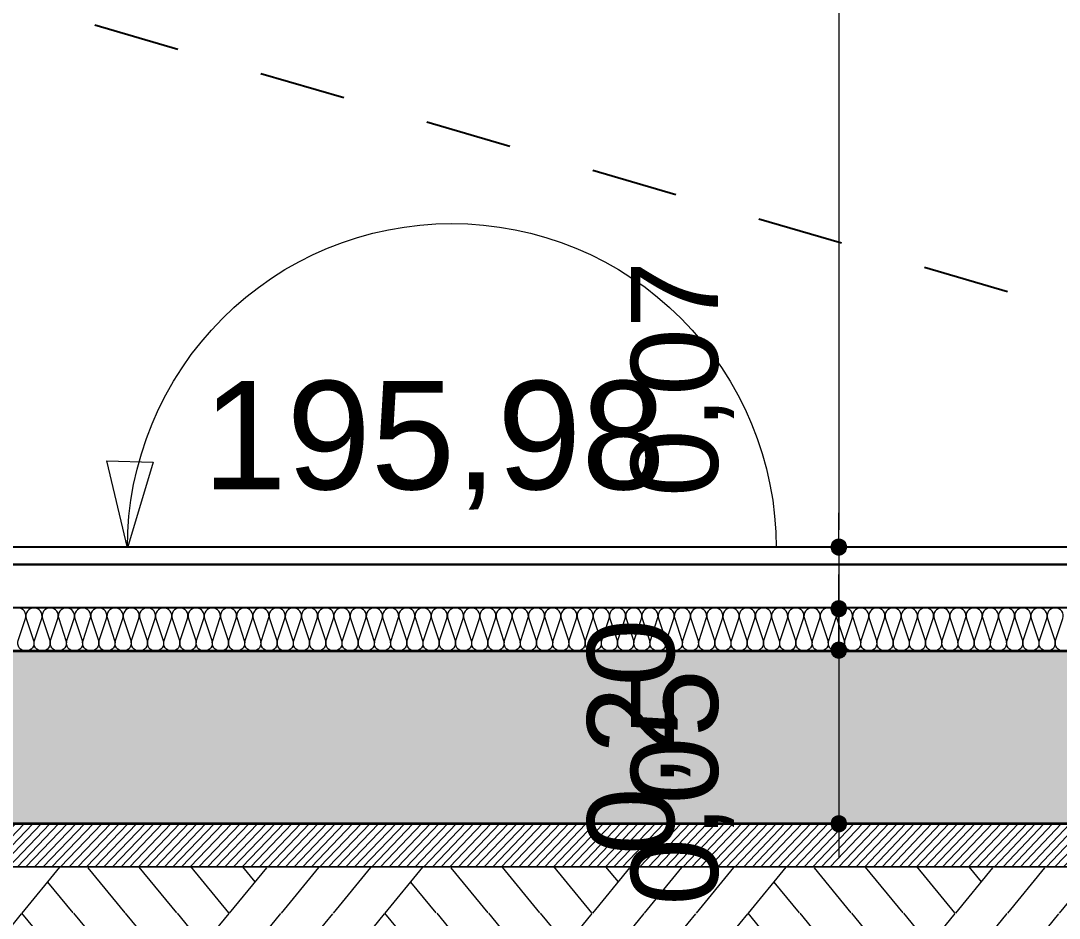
# Model space of a CAD drawing. Header units: metres. Extents: x 1838950 to 1842843, y 5171318 to 5174224.
# Drawn here: x 1841249.297 to 1841250.498, y 5171388.112 to 5171389.15 of the extents above; entities that cross this region are included whole.
import ezdxf

# ---------------------------------------------------------------- set-up
doc = ezdxf.new("R2010")
doc.units = ezdxf.units.M
doc.header["$LTSCALE"] = 0.0254
doc.header["$PDMODE"] = 1
doc.header["$PDSIZE"] = -2
doc.linetypes.add('Style de ligne -1', pattern=[0.83328, 0.41656, -0.41672])
doc.layers.get('0').update_dxf_attribs({"lineweight": 18})
doc.layers.get('DEFPOINTS').update_dxf_attribs({"lineweight": 18})
doc.layers.add('00 CHAZAL Coupe A.5', color=7, linetype='Continuous', lineweight=18)
doc.layers.add('00 CHAZAL INVISIBLE ARCHI', color=7, linetype='Continuous', lineweight=5)
doc.styles.add('Arial', font='arial.ttf')
doc.dimstyles.new('IS', dxfattribs={"dimtxt": 302.065972222221, "dimasz": 9.921875e-05, "dimexe": 2e-07, "dimexo": 1e-06, "dimgap": 2.999999999999999e-07, "dimtad": 1, "dimzin": 3, "dimtxsty": 'Arial', "dimblk": 'DOT', "dimblk1": 'DOT', "dimblk2": 'DOT', "dimcen": 0, "dimdle": 1e-06, "dimazin": 0, "dimtfac": 1, "dimtix": 1, "dimtmove": 0, "dimatfit": 0, "dimldrblk": 'DOT', "dimfxl": 1e-06, "dimfxlon": 1, "dimfrac": 2, "dimtolj": 1, "dimtzin": 3, "dimarcsym": 0})

# ---------------------------------------------------------------- blocks, each defined once
blk = doc.blocks.new('Groupe-1726-1')
at = {"layer": '00 CHAZAL Coupe A.5', "color": 7, "linetype": 'Continuous', "lineweight": 5, "flags": 128}
blk.add_lwpolyline([(1841249.419993577, 5171388.540208529), (1841249.420443617, 5171388.558619741), (1841249.42179651, 5171388.576986696), (1841249.424048998, 5171388.595265143), (1841249.427195652, 5171388.613411047), (1841249.431228895, 5171388.631380696), (1841249.436139007, 5171388.649130797), (1841249.441914162, 5171388.66661859), (1841249.448540445, 5171388.683801945), (1841249.456001894, 5171388.700639465), (1841249.464280533, 5171388.717090589), (1841249.473356419, 5171388.733115681), (1841249.483207686, 5171388.74867614), (1841249.493810603, 5171388.763734475), (1841249.505139625, 5171388.778254412), (1841249.517167461, 5171388.79220097), (1841249.529865133, 5171388.805540551), (1841249.543202054, 5171388.818241018), (1841249.557146091, 5171388.830271776), (1841249.571663654, 5171388.841603841), (1841249.586719767, 5171388.852209913), (1841249.60227816, 5171388.86206444), (1841249.618301352, 5171388.871143684), (1841249.63475074, 5171388.87942577), (1841249.651586696, 5171388.886890746), (1841249.668768662, 5171388.89352063), (1841249.686255245, 5171388.899299449), (1841249.704004317, 5171388.90421328), (1841249.72197312, 5171388.908250288), (1841249.740118366, 5171388.911400745), (1841249.75839634, 5171388.913657062), (1841249.77676301, 5171388.915013803), (1841249.795174129, 5171388.915467701), (1841249.813585342, 5171388.915017661), (1841249.831952295, 5171388.913664768), (1841249.850230742, 5171388.911412281), (1841249.868376648, 5171388.908265626), (1841249.886346296, 5171388.904232384), (1841249.904096398, 5171388.899322271), (1841249.921584191, 5171388.893547117), (1841249.938767545, 5171388.886920834), (1841249.955605066, 5171388.879459385), (1841249.972056189, 5171388.871180745), (1841249.988081282, 5171388.86210486), (1841250.00364174, 5171388.852253593), (1841250.018700075, 5171388.841650676), (1841250.033220012, 5171388.830321654), (1841250.04716657, 5171388.818293818), (1841250.060506152, 5171388.805596146), (1841250.073206619, 5171388.792259225), (1841250.085237376, 5171388.778315187), (1841250.096569441, 5171388.763797625), (1841250.107175513, 5171388.748741511), (1841250.11703004, 5171388.733183118), (1841250.126109284, 5171388.717159928), (1841250.13439137, 5171388.700710539), (1841250.141856347, 5171388.683874582), (1841250.14848623, 5171388.666692616), (1841250.154265049, 5171388.649206034), (1841250.159178881, 5171388.631456962), (1841250.163215888, 5171388.613488158), (1841250.166366345, 5171388.595342914), (1841250.168622662, 5171388.577064939), (1841250.169979404, 5171388.558698269), (1841250.170433302, 5171388.54028715)], dxfattribs=at)
blk.add_lwpolyline([(1841249.449782342, 5171388.639351298), (1841249.419993577, 5171388.540208529), (1841249.396220019, 5171388.640963068)], close=True, dxfattribs=at)
at = {"layer": '00 CHAZAL Coupe A.5', "color": 7, "insert": (1841249.50676172, 5171388.733290068), "char_height": 0.125403146043771, "attachment_point": 1, "rotation": 0.006002765587765445, "line_spacing_factor": 0.9698402797576212, "style": 'Arial'}
blk.add_mtext('195,98', dxfattribs=at)
blk = doc.blocks.new('Groupe-1867-1')
at = {"layer": '00 CHAZAL Coupe A.5', "color": 7, "linetype": 'Continuous', "lineweight": 13, "flags": 128}
for points in [[(1841249.391626252, 5171388.44585024), (1841249.395835544, 5171388.458519277, 0.5116108456430114), (1841249.386938752, 5171388.47085024, 0.5116109182993667), (1841249.37804196, 5171388.458519277), (1841249.386460544, 5171388.433181202, -0.5116109182993667), (1841249.377563752, 5171388.42085024, -0.5116108456430114), (1841249.36866696, 5171388.433181202), (1841249.377085544, 5171388.458519277, 0.5116108456430114), (1841249.368188752, 5171388.47085024, 0.5116109182993667), (1841249.35929196, 5171388.458519277), (1841249.367710544, 5171388.433181202, -0.5116109182993667), (1841249.358813752, 5171388.42085024, -0.5116108456430114), (1841249.34991696, 5171388.433181202), (1841249.358335544, 5171388.458519277, 0.5116108456430114), (1841249.349438752, 5171388.47085024, 0.5116109182993667), (1841249.34054196, 5171388.458519277), (1841249.348960544, 5171388.433181202, -0.5116109182993667), (1841249.340063752, 5171388.42085024, -0.5116108456430114), (1841249.33116696, 5171388.433181202), (1841249.339585544, 5171388.458519277, 0.5116108456430114), (1841249.330688752, 5171388.47085024, 0.5116109182993667), (1841249.32179196, 5171388.458519277), (1841249.330210544, 5171388.433181202, -0.5116109182993667), (1841249.321313752, 5171388.42085024, -0.5116108456430114), (1841249.31241696, 5171388.433181202), (1841249.320835544, 5171388.458519277, 0.5116108456430114), (1841249.311938752, 5171388.47085024, 0.5116109182993667), (1841249.30304196, 5171388.458519277), (1841249.311460544, 5171388.433181202, -0.5116109182993667), (1841249.302563752, 5171388.42085024, -0.5116108456430114), (1841249.29366696, 5171388.433181202), (1841249.302085544, 5171388.458519277, 0.5116108456430114), (1841249.293188752, 5171388.47085024, 0.5116109182993667)], [(1841249.677563752, 5171388.42085024, -0.5116108456430114), (1841249.66866696, 5171388.433181202), (1841249.677085544, 5171388.458519277, 0.5116108456430114), (1841249.668188752, 5171388.47085024, 0.5116109182993667), (1841249.65929196, 5171388.458519277), (1841249.667710544, 5171388.433181202, -0.5116109182993667), (1841249.658813752, 5171388.42085024, -0.5116108456430114), (1841249.64991696, 5171388.433181202), (1841249.658335544, 5171388.458519277, 0.5116108456430114), (1841249.649438752, 5171388.47085024, 0.5116109182993667), (1841249.64054196, 5171388.458519277), (1841249.648960544, 5171388.433181202, -0.5116109182993667), (1841249.640063752, 5171388.42085024, -0.5116108456430114), (1841249.63116696, 5171388.433181202), (1841249.639585544, 5171388.458519277, 0.5116108456430114), (1841249.630688752, 5171388.47085024, 0.5116109182993667), (1841249.62179196, 5171388.458519277), (1841249.630210544, 5171388.433181202, -0.5116109182993667), (1841249.621313752, 5171388.42085024, -0.5116108456430114), (1841249.61241696, 5171388.433181202), (1841249.620835544, 5171388.458519277, 0.5116108456430114), (1841249.611938752, 5171388.47085024, 0.5116109182993667), (1841249.60304196, 5171388.458519277), (1841249.611460544, 5171388.433181202, -0.5116109182993667), (1841249.602563752, 5171388.42085024, -0.5116108456430114), (1841249.59366696, 5171388.433181202), (1841249.602085544, 5171388.458519277, 0.5116108456430114), (1841249.593188752, 5171388.47085024, 0.5116109182993667), (1841249.58429196, 5171388.458519277), (1841249.592710544, 5171388.433181202, -0.5116109182993667), (1841249.583813752, 5171388.42085024, -0.5116108456430114), (1841249.57491696, 5171388.433181202), (1841249.583335544, 5171388.458519277, 0.5116108456430114), (1841249.574438752, 5171388.47085024, 0.5116109182993667), (1841249.56554196, 5171388.458519277), (1841249.573960544, 5171388.433181202, -0.5116109182993667), (1841249.565063752, 5171388.42085024, -0.5116108456430114), (1841249.55616696, 5171388.433181202), (1841249.564585544, 5171388.458519277, 0.5116108456430114), (1841249.555688752, 5171388.47085024, 0.5116109182993667), (1841249.54679196, 5171388.458519277), (1841249.555210544, 5171388.433181202, -0.5116109182993667), (1841249.546313752, 5171388.42085024, -0.5116108456430114), (1841249.53741696, 5171388.433181202), (1841249.545835544, 5171388.458519277, 0.5116108456430114), (1841249.536938752, 5171388.47085024, 0.5116109182993667), (1841249.52804196, 5171388.458519277), (1841249.536460544, 5171388.433181202, -0.5116109182993667), (1841249.527563752, 5171388.42085024, -0.5116108456430114), (1841249.51866696, 5171388.433181202), (1841249.527085544, 5171388.458519277, 0.5116108456430114), (1841249.518188752, 5171388.47085024, 0.5116109182993667), (1841249.50929196, 5171388.458519277), (1841249.517710544, 5171388.433181202, -0.5116109182993667), (1841249.508813752, 5171388.42085024, -0.5116108456430114), (1841249.49991696, 5171388.433181202), (1841249.508335544, 5171388.458519277, 0.5116108456430114), (1841249.499438752, 5171388.47085024, 0.5116109182993667), (1841249.49054196, 5171388.458519277), (1841249.498960544, 5171388.433181202, -0.5116109182993667), (1841249.490063752, 5171388.42085024, -0.5116108456430114), (1841249.48116696, 5171388.433181202), (1841249.489585544, 5171388.458519277, 0.5116108456430114), (1841249.480688752, 5171388.47085024, 0.5116109182993667), (1841249.47179196, 5171388.458519277), (1841249.480210544, 5171388.433181202, -0.5116109182993667), (1841249.471313752, 5171388.42085024, -0.5116108456430114), (1841249.46241696, 5171388.433181202), (1841249.470835544, 5171388.458519277, 0.5116108456430114), (1841249.461938752, 5171388.47085024, 0.5116109182993667), (1841249.45304196, 5171388.458519277), (1841249.461460544, 5171388.433181202, -0.5116109182993667), (1841249.452563752, 5171388.42085024, -0.5116108456430114), (1841249.44366696, 5171388.433181202), (1841249.452085544, 5171388.458519277, 0.5116108456430114), (1841249.443188752, 5171388.47085024, 0.5116109182993667), (1841249.43429196, 5171388.458519277), (1841249.442710544, 5171388.433181202, -0.5116109182993667), (1841249.433813752, 5171388.42085024, -0.5116108456430114), (1841249.42491696, 5171388.433181202), (1841249.433335544, 5171388.458519277, 0.5116108456430114), (1841249.424438752, 5171388.47085024, 0.5116109182993667), (1841249.41554196, 5171388.458519277), (1841249.423960544, 5171388.433181202, -0.5116109182993667), (1841249.415063752, 5171388.42085024, -0.5116108456430114), (1841249.40616696, 5171388.433181202), (1841249.414585544, 5171388.458519277, 0.5116108456430114), (1841249.405688752, 5171388.47085024, 0.5116109182993667), (1841249.39679196, 5171388.458519277), (1841249.405210544, 5171388.433181202, -0.5116109182993667), (1841249.396313752, 5171388.42085024, -0.5116108456430114), (1841249.38741696, 5171388.433181202), (1841249.391626252, 5171388.44585024)], [(1841249.958813752, 5171388.42085024, -0.5116108456430114), (1841249.94991696, 5171388.433181202), (1841249.958335544, 5171388.458519277, 0.5116108456430114), (1841249.949438752, 5171388.47085024, 0.5116109182993667), (1841249.94054196, 5171388.458519277), (1841249.948960544, 5171388.433181202, -0.5116109182993667), (1841249.940063752, 5171388.42085024, -0.5116108456430114), (1841249.93116696, 5171388.433181202), (1841249.939585544, 5171388.458519277, 0.5116108456430114), (1841249.930688752, 5171388.47085024, 0.5116109182993667), (1841249.92179196, 5171388.458519277), (1841249.930210544, 5171388.433181202, -0.5116109182993667), (1841249.921313752, 5171388.42085024, -0.5116108456430114), (1841249.91241696, 5171388.433181202), (1841249.920835544, 5171388.458519277, 0.5116108456430114), (1841249.911938752, 5171388.47085024, 0.5116109182993667), (1841249.90304196, 5171388.458519277), (1841249.911460544, 5171388.433181202, -0.5116109182993667), (1841249.902563752, 5171388.42085024, -0.5116108456430114), (1841249.89366696, 5171388.433181202), (1841249.902085544, 5171388.458519277, 0.5116108456430114), (1841249.893188752, 5171388.47085024, 0.5116109182993667), (1841249.88429196, 5171388.458519277), (1841249.892710544, 5171388.433181202, -0.5116109182993667), (1841249.883813752, 5171388.42085024, -0.5116108456430114), (1841249.87491696, 5171388.433181202), (1841249.883335544, 5171388.458519277, 0.5116108456430114), (1841249.874438752, 5171388.47085024, 0.5116109182993667), (1841249.86554196, 5171388.458519277), (1841249.873960544, 5171388.433181202, -0.5116109182993667), (1841249.865063752, 5171388.42085024, -0.5116108456430114), (1841249.85616696, 5171388.433181202), (1841249.864585544, 5171388.458519277, 0.5116108456430114), (1841249.855688752, 5171388.47085024, 0.5116109182993667), (1841249.84679196, 5171388.458519277), (1841249.855210544, 5171388.433181202, -0.5116109182993667), (1841249.846313752, 5171388.42085024, -0.5116108456430114), (1841249.83741696, 5171388.433181202), (1841249.845835544, 5171388.458519277, 0.5116108456430114), (1841249.836938752, 5171388.47085024, 0.5116109182993667), (1841249.82804196, 5171388.458519277), (1841249.836460544, 5171388.433181202, -0.5116109182993667), (1841249.827563752, 5171388.42085024, -0.5116108456430114), (1841249.81866696, 5171388.433181202), (1841249.827085544, 5171388.458519277, 0.5116108456430114), (1841249.818188752, 5171388.47085024, 0.5116109182993667), (1841249.80929196, 5171388.458519277), (1841249.817710544, 5171388.433181202, -0.5116109182993667), (1841249.808813752, 5171388.42085024, -0.5116108456430114), (1841249.79991696, 5171388.433181202), (1841249.808335544, 5171388.458519277, 0.5116108456430114), (1841249.799438752, 5171388.47085024, 0.5116109182993667), (1841249.79054196, 5171388.458519277), (1841249.798960544, 5171388.433181202, -0.5116109182993667), (1841249.790063752, 5171388.42085024, -0.5116108456430114), (1841249.78116696, 5171388.433181202), (1841249.789585544, 5171388.458519277, 0.5116108456430114), (1841249.780688752, 5171388.47085024, 0.5116109182993667), (1841249.77179196, 5171388.458519277), (1841249.780210544, 5171388.433181202, -0.5116109182993667), (1841249.771313752, 5171388.42085024, -0.5116108456430114), (1841249.76241696, 5171388.433181202), (1841249.770835544, 5171388.458519277, 0.5116108456430114), (1841249.761938752, 5171388.47085024, 0.5116109182993667), (1841249.75304196, 5171388.458519277), (1841249.761460544, 5171388.433181202, -0.5116109182993667), (1841249.752563752, 5171388.42085024, -0.5116108456430114), (1841249.74366696, 5171388.433181202), (1841249.752085544, 5171388.458519277, 0.5116108456430114), (1841249.743188752, 5171388.47085024, 0.5116109182993667), (1841249.73429196, 5171388.458519277), (1841249.742710544, 5171388.433181202, -0.5116109182993667), (1841249.733813752, 5171388.42085024, -0.5116108456430114), (1841249.72491696, 5171388.433181202), (1841249.733335544, 5171388.458519277, 0.5116108456430114), (1841249.724438752, 5171388.47085024, 0.5116109182993667), (1841249.71554196, 5171388.458519277), (1841249.723960544, 5171388.433181202, -0.5116109182993667), (1841249.715063752, 5171388.42085024, -0.5116108456430114), (1841249.70616696, 5171388.433181202), (1841249.714585544, 5171388.458519277, 0.5116108456430114), (1841249.705688752, 5171388.47085024, 0.5116109182993667), (1841249.69679196, 5171388.458519277), (1841249.705210544, 5171388.433181202, -0.5116109182993667), (1841249.696313752, 5171388.42085024, -0.5116108456430114), (1841249.68741696, 5171388.433181202), (1841249.695835544, 5171388.458519277, 0.5116108456430114), (1841249.686938752, 5171388.47085024, 0.5116109182993667), (1841249.67804196, 5171388.458519277), (1841249.686460544, 5171388.433181202, -0.5116109182993667), (1841249.677563752, 5171388.42085024)], [(1841250.244751252, 5171388.44585024), (1841250.248960544, 5171388.433181202, -0.5116109182993667), (1841250.240063752, 5171388.42085024, -0.5116108456430114), (1841250.23116696, 5171388.433181202), (1841250.239585544, 5171388.458519277, 0.5116108456430114), (1841250.230688752, 5171388.47085024, 0.5116109182993667), (1841250.22179196, 5171388.458519277), (1841250.230210544, 5171388.433181202, -0.5116109182993667), (1841250.221313752, 5171388.42085024, -0.5116108456430114), (1841250.21241696, 5171388.433181202), (1841250.220835544, 5171388.458519277, 0.5116108456430114), (1841250.211938752, 5171388.47085024, 0.5116109182993667), (1841250.20304196, 5171388.458519277), (1841250.211460544, 5171388.433181202, -0.5116109182993667), (1841250.202563752, 5171388.42085024, -0.5116108456430114), (1841250.19366696, 5171388.433181202), (1841250.202085544, 5171388.458519277, 0.5116108456430114), (1841250.193188752, 5171388.47085024, 0.5116109182993667), (1841250.18429196, 5171388.458519277), (1841250.192710544, 5171388.433181202, -0.5116109182993667), (1841250.183813752, 5171388.42085024, -0.5116108456430114), (1841250.17491696, 5171388.433181202), (1841250.183335544, 5171388.458519277, 0.5116108456430114), (1841250.174438752, 5171388.47085024, 0.5116109182993667), (1841250.16554196, 5171388.458519277), (1841250.173960544, 5171388.433181202, -0.5116109182993667), (1841250.165063752, 5171388.42085024, -0.5116108456430114), (1841250.15616696, 5171388.433181202), (1841250.164585544, 5171388.458519277, 0.5116108456430114), (1841250.155688752, 5171388.47085024, 0.5116109182993667), (1841250.14679196, 5171388.458519277), (1841250.155210544, 5171388.433181202, -0.5116109182993667), (1841250.146313752, 5171388.42085024, -0.5116108456430114), (1841250.13741696, 5171388.433181202), (1841250.145835544, 5171388.458519277, 0.5116108456430114), (1841250.136938752, 5171388.47085024, 0.5116109182993667), (1841250.12804196, 5171388.458519277), (1841250.136460544, 5171388.433181202, -0.5116109182993667), (1841250.127563752, 5171388.42085024, -0.5116108456430114), (1841250.11866696, 5171388.433181202), (1841250.127085544, 5171388.458519277, 0.5116108456430114), (1841250.118188752, 5171388.47085024, 0.5116109182993667), (1841250.10929196, 5171388.458519277), (1841250.117710544, 5171388.433181202, -0.5116109182993667), (1841250.108813752, 5171388.42085024, -0.5116108456430114), (1841250.09991696, 5171388.433181202), (1841250.108335544, 5171388.458519277, 0.5116108456430114), (1841250.099438752, 5171388.47085024, 0.5116109182993667), (1841250.09054196, 5171388.458519277), (1841250.098960544, 5171388.433181202, -0.5116109182993667), (1841250.090063752, 5171388.42085024, -0.5116108456430114), (1841250.08116696, 5171388.433181202), (1841250.089585544, 5171388.458519277, 0.5116108456430114), (1841250.080688752, 5171388.47085024, 0.5116109182993667), (1841250.07179196, 5171388.458519277), (1841250.080210544, 5171388.433181202, -0.5116109182993667), (1841250.071313752, 5171388.42085024, -0.5116108456430114), (1841250.06241696, 5171388.433181202), (1841250.070835544, 5171388.458519277, 0.5116108456430114), (1841250.061938752, 5171388.47085024, 0.5116109182993667), (1841250.05304196, 5171388.458519277), (1841250.061460544, 5171388.433181202, -0.5116109182993667), (1841250.052563752, 5171388.42085024, -0.5116108456430114), (1841250.04366696, 5171388.433181202), (1841250.052085544, 5171388.458519277, 0.5116108456430114), (1841250.043188752, 5171388.47085024, 0.5116109182993667), (1841250.03429196, 5171388.458519277), (1841250.042710544, 5171388.433181202, -0.5116109182993667), (1841250.033813752, 5171388.42085024, -0.5116108456430114), (1841250.02491696, 5171388.433181202), (1841250.033335544, 5171388.458519277, 0.5116108456430114), (1841250.024438752, 5171388.47085024, 0.5116109182993667), (1841250.01554196, 5171388.458519277), (1841250.023960544, 5171388.433181202, -0.5116109182993667), (1841250.015063752, 5171388.42085024, -0.5116108456430114), (1841250.00616696, 5171388.433181202), (1841250.014585544, 5171388.458519277, 0.5116108456430114), (1841250.005688752, 5171388.47085024, 0.5116109182993667), (1841249.99679196, 5171388.458519277), (1841250.005210544, 5171388.433181202, -0.5116109182993667), (1841249.996313752, 5171388.42085024, -0.5116108456430114), (1841249.98741696, 5171388.433181202), (1841249.995835544, 5171388.458519277, 0.5116108456430114), (1841249.986938752, 5171388.47085024, 0.5116109182993667), (1841249.97804196, 5171388.458519277), (1841249.986460544, 5171388.433181202, -0.5116109182993667), (1841249.977563752, 5171388.42085024, -0.5116108456430114), (1841249.96866696, 5171388.433181202), (1841249.977085544, 5171388.458519277, 0.5116108456430114), (1841249.968188752, 5171388.47085024, 0.5116109182993667), (1841249.95929196, 5171388.458519277), (1841249.967710544, 5171388.433181202, -0.5116109182993667), (1841249.958813752, 5171388.42085024)], [(1841250.502563752, 5171388.42085024, -0.5116108456430114), (1841250.49366696, 5171388.433181202), (1841250.502085544, 5171388.458519277, 0.5116108456430114), (1841250.493188752, 5171388.47085024, 0.5116109182993667), (1841250.48429196, 5171388.458519277), (1841250.492710544, 5171388.433181202, -0.5116109182993667), (1841250.483813752, 5171388.42085024, -0.5116108456430114), (1841250.47491696, 5171388.433181202), (1841250.483335544, 5171388.458519277, 0.5116108456430114), (1841250.474438752, 5171388.47085024, 0.5116109182993667), (1841250.46554196, 5171388.458519277), (1841250.473960544, 5171388.433181202, -0.5116109182993667), (1841250.465063752, 5171388.42085024, -0.5116108456430114), (1841250.45616696, 5171388.433181202), (1841250.464585544, 5171388.458519277, 0.5116108456430114), (1841250.455688752, 5171388.47085024, 0.5116109182993667), (1841250.44679196, 5171388.458519277), (1841250.455210544, 5171388.433181202, -0.5116109182993667), (1841250.446313752, 5171388.42085024, -0.5116108456430114), (1841250.43741696, 5171388.433181202), (1841250.445835544, 5171388.458519277, 0.5116108456430114), (1841250.436938752, 5171388.47085024, 0.5116109182993667), (1841250.42804196, 5171388.458519277), (1841250.436460544, 5171388.433181202, -0.5116109182993667), (1841250.427563752, 5171388.42085024, -0.5116108456430114), (1841250.41866696, 5171388.433181202), (1841250.427085544, 5171388.458519277, 0.5116108456430114), (1841250.418188752, 5171388.47085024, 0.5116109182993667), (1841250.40929196, 5171388.458519277), (1841250.417710544, 5171388.433181202, -0.5116109182993667), (1841250.408813752, 5171388.42085024, -0.5116108456430114), (1841250.39991696, 5171388.433181202), (1841250.408335544, 5171388.458519277, 0.5116108456430114), (1841250.399438752, 5171388.47085024, 0.5116109182993667), (1841250.39054196, 5171388.458519277), (1841250.398960544, 5171388.433181202, -0.5116109182993667), (1841250.390063752, 5171388.42085024, -0.5116108456430114), (1841250.38116696, 5171388.433181202), (1841250.389585544, 5171388.458519277, 0.5116108456430114), (1841250.380688752, 5171388.47085024, 0.5116109182993667), (1841250.37179196, 5171388.458519277), (1841250.380210544, 5171388.433181202, -0.5116109182993667), (1841250.371313752, 5171388.42085024, -0.5116108456430114), (1841250.36241696, 5171388.433181202), (1841250.370835544, 5171388.458519277, 0.5116108456430114), (1841250.361938752, 5171388.47085024, 0.5116109182993667), (1841250.35304196, 5171388.458519277), (1841250.361460544, 5171388.433181202, -0.5116109182993667), (1841250.352563752, 5171388.42085024, -0.5116108456430114), (1841250.34366696, 5171388.433181202), (1841250.352085544, 5171388.458519277, 0.5116108456430114), (1841250.343188752, 5171388.47085024, 0.5116109182993667), (1841250.33429196, 5171388.458519277), (1841250.342710544, 5171388.433181202, -0.5116109182993667), (1841250.333813752, 5171388.42085024, -0.5116108456430114), (1841250.32491696, 5171388.433181202), (1841250.333335544, 5171388.458519277, 0.5116108456430114), (1841250.324438752, 5171388.47085024, 0.5116109182993667), (1841250.31554196, 5171388.458519277), (1841250.323960544, 5171388.433181202, -0.5116109182993667), (1841250.315063752, 5171388.42085024, -0.5116108456430114), (1841250.30616696, 5171388.433181202), (1841250.314585544, 5171388.458519277, 0.5116108456430114), (1841250.305688752, 5171388.47085024, 0.5116109182993667), (1841250.29679196, 5171388.458519277), (1841250.305210544, 5171388.433181202, -0.5116109182993667), (1841250.296313752, 5171388.42085024, -0.5116108456430114), (1841250.28741696, 5171388.433181202), (1841250.295835544, 5171388.458519277, 0.5116108456430114), (1841250.286938752, 5171388.47085024, 0.5116109182993667), (1841250.27804196, 5171388.458519277), (1841250.286460544, 5171388.433181202, -0.5116109182993667), (1841250.277563752, 5171388.42085024, -0.5116108456430114), (1841250.26866696, 5171388.433181202), (1841250.277085544, 5171388.458519277, 0.5116108456430114), (1841250.268188752, 5171388.47085024, 0.5116109182993667), (1841250.25929196, 5171388.458519277), (1841250.267710544, 5171388.433181202, -0.5116109182993667), (1841250.258813752, 5171388.42085024, -0.5116108456430114), (1841250.24991696, 5171388.433181202), (1841250.258335544, 5171388.458519277, 0.5116108456430114), (1841250.249438752, 5171388.47085024, 0.5116109182993667), (1841250.24054196, 5171388.458519277), (1841250.244751252, 5171388.44585024)]]:
    blk.add_lwpolyline(points, format="xyb", dxfattribs=at)
blk = doc.blocks.new('Groupe-1984-1')
at = {"layer": '00 CHAZAL Coupe A.5', "color": 12, "linetype": 'Style de ligne -1', "lineweight": 25, "true_color": 0xdd0806, "flags": 128}
blk.add_lwpolyline([(1841189.162896663, 5171397.962462655), (1841192.782896663, 5171397.502462655), (1841198.042896663, 5171395.702462655), (1841206.542896663, 5171395.552462655), (1841210.877896663, 5171395.546162833), (1841215.342896663, 5171395.362462655), (1841217.530011757, 5171395.132462655), (1841223.782896663, 5171393.412462655), (1841229.209948967, 5171392.762462832), (1841235.442896663, 5171391.512462655), (1841245.330503338, 5171390.327843516), (1841252.08797501, 5171388.355323841), (1841259.917699578, 5171385.828259873), (1841263.122221954, 5171385.662462655), (1841272.600008153, 5171379.652462655), (1841275.422896663, 5171379.642462655)], dxfattribs=at)
blk = doc.blocks.new('_DOT')
at = {"color": 0, "linetype": 'ByBlock', "lineweight": -2}
blk.add_line((-0.5, 0), (-1, 0), dxfattribs=at)
at = {"color": 0, "linetype": 'ByBlock', "const_width": 0.5}
blk.add_lwpolyline([(-0.25, 0, 1), (0.25, 0, 1)], format="xyb", close=True, dxfattribs=at)
blk = doc.blocks.new('*D603')
at = {"layer": '00 CHAZAL Coupe A.5', "color": 0, "linetype": 'Continuous', "lineweight": -2, "transparency": 16777216}
for p, q in [((1841250.243096663, 5171391.041162833), (1841250.242856663, 5171391.041162833)), ((1841250.242896663, 5171391.021319083), (1841250.242896663, 5171388.560984533)), ((1841250.243096663, 5171388.541140784), (1841250.242856663, 5171388.541140784))]:
    blk.add_line(p, q, dxfattribs=at)
at = {"layer": 'DEFPOINTS', "color": 0, "transparency": 16777216}
for p in [(1841250.372896663, 5171391.041162833), (1841250.242896663, 5171388.541140784), (1841250.317896663, 5171388.541140784)]:
    blk.add_point(p, dxfattribs=at)
at = {"layer": '00 CHAZAL Coupe A.5', "color": 0, "lineweight": -2, "transparency": 16777216, "xscale": 0.01984375, "yscale": 0.01984375, "zscale": 0.01984375}
for p, rotation in [((1841250.242896663, 5171391.041162833), 90), ((1841250.242896663, 5171388.541140784), 270)]:
    blk.add_blockref('_DOT', p, dxfattribs=dict(at, rotation=rotation))
at = {"layer": '00 CHAZAL Coupe A.5', "color": 0, "lineweight": 5, "transparency": 16777216, "insert": (1841250.062084163, 5171389.902402211), "char_height": 0.1005055871212121, "attachment_point": 5, "rotation": 90, "style": 'Arial'}
blk.add_mtext('\\A1;2,50', dxfattribs=at)
blk = doc.blocks.new('*D604')
at = {"layer": '00 CHAZAL Coupe A.5', "color": 0, "linetype": 'Continuous', "lineweight": -2, "transparency": 16777216}
for p, q in [((1841250.242896663, 5171388.560984533), (1841250.242896663, 5171388.580828283)), ((1841250.243096662, 5171388.541140784), (1841250.242856662, 5171388.541140784)), ((1841250.242896663, 5171388.541140784), (1841250.242896663, 5171388.469821374)), ((1841250.243096662, 5171388.469821374), (1841250.242856662, 5171388.469821374)), ((1841250.242896663, 5171388.449977624), (1841250.242896663, 5171388.430133875))]:
    blk.add_line(p, q, dxfattribs=at)
at = {"layer": 'DEFPOINTS', "color": 0, "transparency": 16777216}
for p in [(1841250.317896663, 5171388.541140784), (1841250.242896663, 5171388.469821374), (1841250.347458724, 5171388.469821374)]:
    blk.add_point(p, dxfattribs=at)
at = {"layer": '00 CHAZAL Coupe A.5', "color": 0, "lineweight": -2, "transparency": 16777216, "xscale": 0.01984375, "yscale": 0.01984375, "zscale": 0.01984375}
for p, rotation in [((1841250.242896663, 5171388.541140784), 270), ((1841250.242896663, 5171388.469821374), 90)]:
    blk.add_blockref('_DOT', p, dxfattribs=dict(at, rotation=rotation))
at = {"layer": '00 CHAZAL Coupe A.5', "color": 0, "lineweight": 5, "transparency": 16777216, "insert": (1841250.062084162, 5171388.735708587), "char_height": 0.1005055871212121, "attachment_point": 5, "rotation": 90, "style": 'Arial'}
blk.add_mtext('\\A1;0,07', dxfattribs=at)
blk = doc.blocks.new('*D605')
at = {"layer": '00 CHAZAL Coupe A.5', "color": 0, "linetype": 'Continuous', "lineweight": -2, "transparency": 16777216}
for p, q in [((1841250.242896663, 5171388.489665124), (1841250.242896663, 5171388.509508873)), ((1841250.243096663, 5171388.469821374), (1841250.242856663, 5171388.469821374)), ((1841250.242896663, 5171388.469821374), (1841250.242896663, 5171388.421879104)), ((1841250.243096663, 5171388.421879104), (1841250.242856663, 5171388.421879104)), ((1841250.242896663, 5171388.402035355), (1841250.242896663, 5171388.382191605))]:
    blk.add_line(p, q, dxfattribs=at)
at = {"layer": 'DEFPOINTS', "color": 0, "transparency": 16777216}
for p in [(1841250.347458724, 5171388.469821374), (1841250.242896663, 5171388.421879104), (1841250.40454378, 5171388.421879104)]:
    blk.add_point(p, dxfattribs=at)
at = {"layer": '00 CHAZAL Coupe A.5', "color": 0, "lineweight": -2, "transparency": 16777216, "xscale": 0.01984375, "yscale": 0.01984375, "zscale": 0.01984375}
for p, rotation in [((1841250.242896663, 5171388.469821374), 270), ((1841250.242896663, 5171388.421879104), 90)]:
    blk.add_blockref('_DOT', p, dxfattribs=dict(at, rotation=rotation))
at = {"layer": '00 CHAZAL Coupe A.5', "color": 0, "lineweight": 5, "transparency": 16777216, "insert": (1841250.062084163, 5171388.262969552), "char_height": 0.1005055871212121, "attachment_point": 5, "rotation": 90, "style": 'Arial'}
blk.add_mtext('\\A1;0,05', dxfattribs=at)
blk = doc.blocks.new('*D606')
at = {"layer": '00 CHAZAL Coupe A.5', "color": 0, "linetype": 'Continuous', "lineweight": -2, "transparency": 16777216}
for p, q in [((1841250.242896663, 5171388.441722854), (1841250.242896663, 5171388.461566604)), ((1841250.243096663, 5171388.421879104), (1841250.242856663, 5171388.421879104)), ((1841250.242896663, 5171388.421879104), (1841250.242896663, 5171388.221043943)), ((1841250.243096663, 5171388.221043943), (1841250.242856663, 5171388.221043943)), ((1841250.242896663, 5171388.201200194), (1841250.242896663, 5171388.181356444))]:
    blk.add_line(p, q, dxfattribs=at)
at = {"layer": 'DEFPOINTS', "color": 0, "transparency": 16777216}
for p in [(1841250.40454378, 5171388.421879104), (1841250.242896663, 5171388.221043943), (1841250.47850527, 5171388.221043943)]:
    blk.add_point(p, dxfattribs=at)
at = {"layer": '00 CHAZAL Coupe A.5', "color": 0, "lineweight": -2, "transparency": 16777216, "xscale": 0.01984375, "yscale": 0.01984375, "zscale": 0.01984375}
for p, rotation in [((1841250.242896663, 5171388.421879104), 270), ((1841250.242896663, 5171388.221043943), 90)]:
    blk.add_blockref('_DOT', p, dxfattribs=dict(at, rotation=rotation))
at = {"layer": '00 CHAZAL Coupe A.5', "color": 0, "lineweight": 5, "transparency": 16777216, "insert": (1841250.011446058, 5171388.321461524), "char_height": 0.1005055871212121, "attachment_point": 5, "rotation": 90, "style": 'Arial'}
blk.add_mtext('\\A1;0,20', dxfattribs=at)
blk = doc.blocks.new('Groupe-2016-1')
at = {"layer": '00 CHAZAL Coupe A.5', "color": 7, "linetype": 'Continuous', "lineweight": 5}
for base, p1, p2, angle, override, picture, middle in [((1841250.242896663, 5171388.541140784), (1841250.372896663, 5171391.041162833), (1841250.317896663, 5171388.541140784), 89.99999999996861, {"dimtxt": 0.1005055871212121, "dimasz": 0.01984375, "dimexe": 4e-05, "dimgap": 0.09984999999995917, "dimpost": '<>', "dimtxsty": 'Arial', "dimdle": 0.0002, "dimtmove": 2, "dimfxl": 0.0002}, '*D603', (1841250.062084163, 5171389.902402211)), ((1841250.242896663, 5171388.469821374), (1841250.317896663, 5171388.541140784), (1841250.347458724, 5171388.469821374), 89.99999999992342, {"dimtxt": 0.1005055871212121, "dimasz": 0.01984375, "dimexe": 4e-05, "dimgap": 0.09984999999986129, "dimpost": '<>', "dimtxsty": 'Arial', "dimdle": 0.0002, "dimtix": 0, "dimtmove": 2, "dimfxl": 0.0002}, '*D604', (1841250.062084162, 5171388.735708587)), ((1841250.242896663, 5171388.421879104), (1841250.347458724, 5171388.469821374), (1841250.40454378, 5171388.421879104), 89.99999999998057, {"dimtxt": 0.1005055871212121, "dimasz": 0.01984375, "dimexe": 4e-05, "dimgap": 0.09984999999995649, "dimpost": '<>', "dimtxsty": 'Arial', "dimdle": 0.0002, "dimtix": 0, "dimtmove": 2, "dimfxl": 0.0002}, '*D605', (1841250.062084163, 5171388.262969552))]:
    dim = blk.add_linear_dim(base=base, p1=p1, p2=p2, angle=angle, dimstyle='IS', override=override, dxfattribs=at)
    dim.commit()
    dim.dimension.update_dxf_attribs({"geometry": picture, "text_midpoint": middle, "dimtype": 160})
dim = blk.add_linear_dim(base=(1841250.242896663, 5171388.221043943), p1=(1841250.40454378, 5171388.421879104), p2=(1841250.47850527, 5171388.221043943), angle=89.99999999995424, dimstyle='IS', override={"dimtxt": 0.1005055871212121, "dimasz": 0.01984375, "dimexe": 4e-05, "dimgap": 0.1710969999999902, "dimpost": '<>', "dimtxsty": 'Arial', "dimdle": 0.0002, "dimtmove": 2, "dimfxl": 0.0002}, dxfattribs=at)
dim.commit()
dim.dimension.update_dxf_attribs({"geometry": '*D606', "text_midpoint": (1841250.011446058, 5171388.321461524)})

msp = doc.modelspace()

# ---------------------------------------------------------------- hatches: boundary and pattern name
at = {"layer": '00 CHAZAL Coupe A.5', "linetype": 'Continuous', "lineweight": 0, "true_color": 0xaaaaaa}
h = msp.add_hatch(color=253, dxfattribs=at)
h.paths.add_polyline_path([(1841239.109896663, 5171403.243896709), (1841238.949896664, 5171403.243896708), (1841238.949896662, 5171402.521969138), (1841224.65489666, 5171402.521969132), (1841224.654896659, 5171402.872162836), (1841224.474896656, 5171402.872162841), (1841224.474896655, 5171402.326162837), (1841224.475301403, 5171402.326162834), (1841224.475301407, 5171402.272162841), (1841231.923579672, 5171402.272162838), (1841231.923579679, 5171399.732462833), (1841224.655250215, 5171399.732462838), (1841224.655250213, 5171399.732162839), (1841224.475301403, 5171399.732162839), (1841224.475301412, 5171399.482162841), (1841236.987928811, 5171399.482162837), (1841236.987928817, 5171399.112889856), (1841237.087976189, 5171399.112889857), (1841237.087976182, 5171399.482162838), (1841238.93028596, 5171399.482162832), (1841238.93028596, 5171396.942462839), (1841224.475301409, 5171396.942462837), (1841224.475301411, 5171396.692355099), (1841246.377896659, 5171396.692355103), (1841246.377896661, 5171394.10147543), (1841224.475301404, 5171394.101475427), (1841224.475301405, 5171394.101355106), (1841224.475036844, 5171394.101355103), (1841224.475036842, 5171393.851355097), (1841246.37789666, 5171393.851355102), (1841246.377896659, 5171391.261162833), (1841224.475301403, 5171391.261162841), (1841224.475301406, 5171390.511163147), (1841224.655250211, 5171390.565686908), (1841224.655250206, 5171391.031714343), (1841224.654996149, 5171391.031714346), (1841224.654996147, 5171391.061714348), (1841241.882573695, 5171391.061714348), (1841241.882573695, 5171387.477191932), (1841242.082573693, 5171387.53426539), (1841242.082573697, 5171388.170355096), (1841244.382896662, 5171388.170355097), (1841244.382896658, 5171387.592779486), (1841244.575838503, 5171387.647714344), (1841244.575838506, 5171388.221043946), (1841251.192440692, 5171388.221043946), (1841251.192440688, 5171387.739728985), (1841251.352896657, 5171387.787714348), (1841251.352896661, 5171393.704138685), (1841251.353186321, 5171393.704138688), (1841251.353186318, 5171393.736426199), (1841251.352440687, 5171393.7364262), (1841251.352440685, 5171395.123355104), (1841251.233036839, 5171395.134355097), (1841251.233036847, 5171395.163355105), (1841251.232036843, 5171395.163355106), (1841251.232036842, 5171395.165587686), (1841251.192440684, 5171395.165587681), (1841251.192440693, 5171394.101475435), (1841246.557768262, 5171394.101475426), (1841246.557768263, 5171396.722462832), (1841251.192440694, 5171396.722462841), (1841251.192440686, 5171396.489355098), (1841251.352440685, 5171396.489355099), (1841251.352440687, 5171396.530651601), (1841251.352896659, 5171396.530651597), (1841251.352896658, 5171396.55671435), (1841251.352440684, 5171396.556714344), (1841251.352440692, 5171396.722462832), (1841252.340786604, 5171396.722462839), (1841252.3407866, 5171396.928933835), (1841251.720516192, 5171396.938018993), (1841251.720536839, 5171396.937796375), (1841251.362440684, 5171396.942462835), (1841251.352440687, 5171396.942462837), (1841251.352440687, 5171397.070166074), (1841251.352896661, 5171397.07016608), (1841251.352896659, 5171397.246062134), (1841251.352440687, 5171397.246062138), (1841251.352440692, 5171397.268162839), (1841251.352492689, 5171397.268162834), (1841251.35249269, 5171397.412162843), (1841251.35228317, 5171397.412162838), (1841251.352283174, 5171397.439162839), (1841251.192440686, 5171397.439162839), (1841251.192440687, 5171396.942462836), (1841245.109077177, 5171396.942462842), (1841245.085864868, 5171396.970704683), (1841245.00263581, 5171397.172667933), (1841244.919994568, 5171397.173386062), (1841244.919994564, 5171397.173392333), (1841244.919273441, 5171397.173392333), (1841244.919273437, 5171396.944310385), (1841244.919638059, 5171396.942462835), (1841239.110460074, 5171396.942462837), (1841239.11046007, 5171399.29216284), (1841239.10989666, 5171399.292162834), (1841239.109896654, 5171399.51216284), (1841244.86303684, 5171399.51216284), (1841244.863036841, 5171399.512462839), (1841244.957424605, 5171399.51246284), (1841244.957424609, 5171399.439216402), (1841245.117306272, 5171399.439216402), (1841245.117306273, 5171399.445162839), (1841245.117601469, 5171399.445162842), (1841245.117601464, 5171399.512462843), (1841246.106017133, 5171399.512462839), (1841246.106017133, 5171399.724727717), (1841245.455516759, 5171399.735635524), (1841245.45496105, 5171399.734283544), (1841245.117601464, 5171399.739940494), (1841245.11760146, 5171400.23246284), (1841244.817601467, 5171400.232462842), (1841244.817601464, 5171399.73246284), (1841239.109896661, 5171399.732462842)])
h.paths.add_polyline_path([(1841244.382896663, 5171391.041162834), (1841244.382896655, 5171388.420850242), (1841242.082573691, 5171388.420850242), (1841242.0825737, 5171391.041162842)])
h.paths.add_polyline_path([(1841246.377896656, 5171391.04116284), (1841246.377896661, 5171388.42104395), (1841244.575838506, 5171388.421043945), (1841244.5758385, 5171391.041162835)])
h.paths.add_polyline_path([(1841251.192440687, 5171391.041162836), (1841251.192440687, 5171390.901285128), (1841251.192614533, 5171390.90128513), (1841251.192614524, 5171390.863826097), (1841251.192642106, 5171390.863826093), (1841251.192642109, 5171388.421043948), (1841246.557768262, 5171388.421043947), (1841246.557768257, 5171391.041162837)])
h.paths.add_polyline_path([(1841251.192440689, 5171393.881475432), (1841251.192440691, 5171391.261162839), (1841246.557896664, 5171391.261162838), (1841246.557896662, 5171393.881475431)])
h.paths.add_polyline_path([(1841244.919994568, 5171397.173386062), (1841244.919994559, 5171397.172514952), (1841244.919273441, 5171397.173392333)])
h.paths.add_polyline_path([(1841238.93028596, 5171402.301961875), (1841238.930285954, 5171399.732462839), (1841238.597896662, 5171399.732462839), (1841232.103579674, 5171399.732462839), (1841232.103579677, 5171402.301460601), (1841238.852188752, 5171402.30196188)])
at = {"layer": '00 CHAZAL Coupe A.5', "linetype": 'Continuous', "lineweight": 5, "true_color": 0xc0c0c0}
h = msp.add_hatch(dxfattribs=at)
h.set_pattern_fill('BOIS 45', color=9, style=0, pattern_type=2)
h.set_pattern_definition([(45, (388.1691140702418, 220.8695760480229), (0, -0.009999999999999997), [])])
h.paths.add_polyline_path([(1841244.575838508, 5171388.221043943), (1841251.192440693, 5171388.221043943), (1841251.192440693, 5171388.171043944), (1841244.575838508, 5171388.171043944)])
at = {"layer": '00 CHAZAL Coupe A.5', "linetype": 'Continuous', "lineweight": 18, "true_color": 0x848484}
h = msp.add_hatch(dxfattribs=at)
h.set_pattern_fill('TERRE', color=252, style=0, pattern_type=2)
h.set_pattern_definition([(50.65305361774082, (8059.757221332406, -2728.567704676524), (-1.509903313490213e-14, -0.5122827593257352), [0.4731751334219834, -0.1892700533688393]), (50.65305361774082, (8059.757940061264, -2728.713443928244), (-1.509903313490213e-14, -0.5122827593257352), [0.6613115713791904, -0.001133615411632309]), (50.65305361774082, (8059.757221332406, -2728.641013378045), (-1.509903313490213e-14, -0.5122827593257352), [0.5678101601064032, -0.09463502668441956]), (50.65305361774082, (8059.757221332406, -2728.494395975003), (-1.509903313490213e-14, -0.5122827593257352), [0.3785401067375638, -0.2839050800532589]), (-50.65305361774424, (8059.937221332407, -2728.201161168918), (-1.521005543736464e-14, -0.5122827593257351), [0.04731751334215243, -0.6151276734486701]), (-50.65305361774424, (8059.877221332406, -2728.201161168918), (-1.521005543736464e-14, -0.5122827593257351), [0.09463502668433356, -0.5678101601064891]), (-50.65305361774424, (8059.817402645686, -2728.201161168918), (-1.521005543736464e-14, -0.5122827593257351), [0.1416665635761309, -0.5207786232146918]), (-50.65305361774424, (8059.757221332406, -2728.201161168918), (-1.521005543736464e-14, -0.5122827593257351), [0.189270053368868, -0.4731751334219547]), (50.65305361774082, (8060.057940061264, -2728.713443928244), (-1.509903313490213e-14, -0.5122827593257352), [0.1881364379569775, -0.4743087488338453]), (50.65305361774082, (8060.117940061264, -2728.713443928244), (-1.509903313490213e-14, -0.5122827593257352), [0.0935014112725578, -0.5689437755182649]), (50.65305361774082, (8059.997940061263, -2728.713443928244), (-1.509903313490213e-14, -0.5122827593257352), [0.2827714646414258, -0.3796737221493969]), (-50.65305361774424, (8060.147221332405, -2728.237815519679), (-1.521005543736464e-14, -0.5122827593257351), [0.04731751334223851, -0.6151276734485842]), (-50.65305361774424, (8060.117221332406, -2728.27446987044), (-1.509903313490213e-14, -0.5122827593257352), [0.09463502668444836, -0.5678101601063745]), (-50.65305361774424, (8060.087221332406, -2728.3111242212), (-1.521005543736464e-14, -0.5122827593257351), [0.1419525400266581, -0.5204926467641646]), (-50.65305361774424, (8060.057221332406, -2728.347778571961), (-1.521005543736464e-14, -0.5122827593257351), [0.1892700533688393, -0.4731751334219833]), (-50.65305361774424, (8060.027221332407, -2728.384432922721), (-1.521005543736464e-14, -0.5122827593257351), [0.1892700533688393, -0.4731751334219833]), (-50.65305361774424, (8059.997221332408, -2728.421087273482), (-1.521005543736464e-14, -0.5122827593257351), [0.1892700533688393, -0.4731751334219833]), (-50.65305361774424, (8059.967221332406, -2728.457741624243), (-1.521005543736464e-14, -0.5122827593257351), [0.1892700533688393, -0.4731751334219833]), (-50.65305361774424, (8059.757221332406, -2728.27446987044), (-1.521005543736464e-14, -0.5122827593257351), [0.1419525400265721, -0.5204926467642507]), (-50.65305361774424, (8059.937221332407, -2728.494395975003), (-1.521005543736464e-14, -0.5122827593257351), [0.1892700533688393, -0.4731751334219833]), (-50.65305361774424, (8059.757221332406, -2728.347778571961), (-1.521005543736464e-14, -0.5122827593257351), [0.09463502668436224, -0.5678101601064605]), (-50.65305361774424, (8059.907221332406, -2728.531050325763), (-1.521005543736464e-14, -0.5122827593257351), [0.189270053368868, -0.4731751334219547]), (-50.65305361774424, (8059.757221332406, -2728.421026853873), (-1.521005543736464e-14, -0.5122827593257351), [0.04735163323086336, -0.6150935535599593]), (-50.65305361774424, (8059.877233693841, -2728.567689573179), (-1.521005543736464e-14, -0.5122827593257351), [0.1881171744056359, -0.4743280123851868]), (-50.65305361774424, (8059.757221332406, -2728.494274046663), (-1.521005543736464e-14, -0.5122827593257351), [7.868063800792081e-05, -0.6623665061528148]), (-50.65305361774424, (8059.847249837937, -2728.604324198891), (-1.521005543736464e-14, -0.5122827593257351), [0.1407969775376725, -0.5216482092531503]), (-50.65305361774424, (8059.817229476649, -2728.641003427315), (-1.509903313490213e-14, -0.5122827593257352), [0.09350156426443379, -0.5689436225263891]), (-50.65305361774424, (8059.787226584606, -2728.677661311606), (-1.521005543736464e-14, -0.5122827593257351), [0.04618813863281792, -0.6162570481580049])])
h.paths.add_polyline_path([(1841250.885639482, 5171387.991162832), (1841244.957022653, 5171387.991162832), (1841244.575838508, 5171387.64771434), (1841244.575838508, 5171388.171043944), (1841251.192440693, 5171388.171043944), (1841251.192440693, 5171387.739728983)])

# ---------------------------------------------------------------- linework, layer by layer
at = {"layer": '00 CHAZAL Coupe A.5', "color": 7, "linetype": 'Continuous', "lineweight": 35, "flags": 128}
msp.add_lwpolyline([(1841251.352896663, 5171393.704138679), (1841251.352896663, 5171387.78771434), (1841251.192440693, 5171387.739728983), (1841251.192440693, 5171388.221043943), (1841244.575838508, 5171388.221043943)], dxfattribs=at)
msp.add_lwpolyline([(1841251.192440693, 5171391.041162833), (1841246.557768264, 5171391.041162833), (1841246.557768264, 5171388.421043944), (1841251.19264211, 5171388.421043944), (1841251.19264211, 5171390.863826087), (1841251.192614532, 5171390.863826087), (1841251.192614532, 5171390.901285122), (1841251.192440693, 5171390.901285122)], close=True, dxfattribs=at)
at = {"layer": '00 CHAZAL Coupe A.5', "color": 7, "linetype": 'Continuous', "lineweight": 25, "flags": 128}
for points in [[(1841251.096188752, 5171388.541140784), (1841246.557768264, 5171388.541140784), (1841246.557768264, 5171388.521140783), (1841251.096188752, 5171388.521140783)], [(1841251.096188752, 5171388.521140783), (1841246.557768264, 5171388.521140783), (1841246.557768264, 5171388.471140783), (1841251.096188752, 5171388.471140783)]]:
    msp.add_lwpolyline(points, close=True, dxfattribs=at)
at = {"layer": '00 CHAZAL Coupe A.5', "color": 7, "linetype": 'Continuous', "lineweight": 18, "flags": 128}
msp.add_lwpolyline([(1841244.575838508, 5171388.221043943), (1841251.192440693, 5171388.221043943), (1841251.192440693, 5171388.171043944), (1841244.575838508, 5171388.171043944)], close=True, dxfattribs=at)
at = {"layer": '00 CHAZAL Coupe A.5', "color": 7, "linetype": 'Continuous', "lineweight": 5, "flags": 128}
msp.add_lwpolyline([(1841250.885639482, 5171387.991162832), (1841244.957022653, 5171387.991162832), (1841244.575838508, 5171387.64771434), (1841244.575838508, 5171388.171043944), (1841251.192440693, 5171388.171043944), (1841251.192440693, 5171387.739728983)], close=True, dxfattribs=at)

# ---------------------------------------------------------------- block references
at = {"layer": '00 CHAZAL Coupe A.5', "color": 7}
for name in ['Groupe-1984-1', 'Groupe-1726-1', 'Groupe-1867-1']:
    msp.add_blockref(name, (0, 0), dxfattribs=at)
at = {"layer": '00 CHAZAL INVISIBLE ARCHI', "color": 7, "transparency": 33554687}
msp.add_blockref('Groupe-2016-1', (0, 0), dxfattribs=at)

doc.saveas('drawing.dxf')
